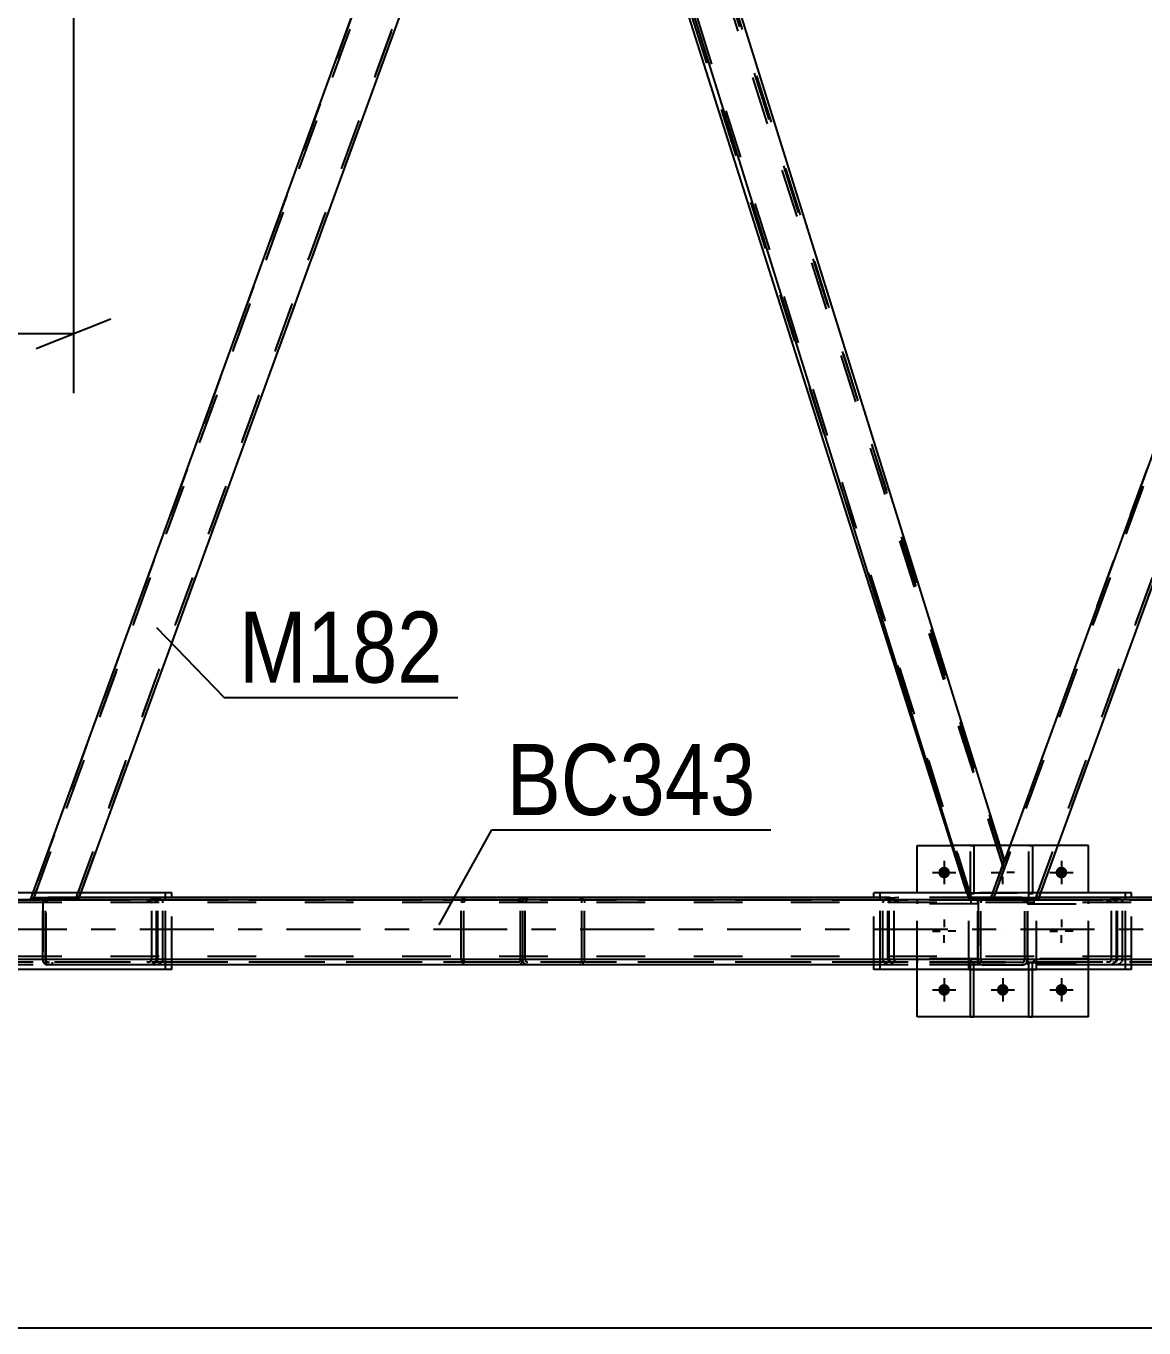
# Model space of a CAD drawing. Header units: millimetres. Extents: x -787 to 402, y -866 to -25.
# Drawn here: x 13.3 to 58.4, y -130.1 to -77.6 of the extents above; entities that cross this region are included whole.
import ezdxf

# ---------------------------------------------------------------- set-up
doc = ezdxf.new("R2010")
doc.units = ezdxf.units.MM
doc.linetypes.add('DXK_LINE_DOT2', pattern=[3.9198, 1.9599, -1.9599])
doc.linetypes.add('DXK_LINE_DOT3', pattern=[5.9187, 2.979, -0.9799, 0.9799, -0.9799])
doc.styles.add('Arial Narrow', font='ARIALN.TTF', dxfattribs={"height": 0.2})

# ---------------------------------------------------------------- blocks, each defined once
blk = doc.blocks.new('Part-569028579-1372 - 1369')
at = {"color": 7, "linetype": 'DXK_LINE_DOT2'}
for p, q in [((35.147, -58.637), (34.616, -60.094)), ((36.062, -58.637), (35.147, -58.637)), ((52.691, -111.439), (35.947, -58.637)), ((52.752, -111.271), (36.062, -58.637)), ((51.421, -112.728), (34.677, -59.926)), ((52.222, -112.728), (52.752, -111.271)), ((51.249, -112.546), (51.307, -112.728)), ((51.307, -112.728), (52.222, -112.728)), ((51.307, -112.728), (51.324, -112.728))]:
    blk.add_line(p, q, dxfattribs=at)
at = {"color": 2, "linetype": 'Continuous'}
blk.add_line((51.249, -112.546), (34.616, -60.094), dxfattribs=at)
blk = doc.blocks.new('Part-569028579-1552 - 1369')
at = {"color": 7, "linetype": 'DXK_LINE_DOT2'}
for p, q in [((53.75, -112.84), (53.75, -110.639)), ((53.75, -110.639), (53.895, -110.639)), ((53.895, -110.639), (53.895, -112.84)), ((53.75, -112.568), (53.895, -112.568)), ((53.895, -112.84), (53.75, -112.84))]:
    blk.add_line(p, q, dxfattribs=at)
blk = doc.blocks.new('Part-569028579-1378 - 1369')
at = {"color": 7, "linetype": 'DXK_LINE_DOT2'}
for p, q in [((33.212, -58.637), (13.524, -112.728)), ((13.64, -112.728), (33.328, -58.637)), ((15.343, -112.728), (35.031, -58.637)), ((15.459, -112.728), (35.147, -58.637)), ((35.147, -58.637), (33.212, -58.637)), ((13.524, -112.728), (15.459, -112.728)), ((13.542, -112.728), (13.524, -112.728))]:
    blk.add_line(p, q, dxfattribs=at)
blk = doc.blocks.new('Part-569028579-1540 - 1369')
at = {"color": 7, "linetype": 'DXK_LINE_DOT2'}
for p, q in [((51.911, -112.729), (51.827, -112.746)), ((51.827, -112.746), (51.911, -112.729)), ((53.474, -112.729), (51.911, -112.729)), ((53.558, -112.746), (53.474, -112.729)), ((53.474, -112.729), (53.558, -112.746)), ((51.709, -112.864), (51.693, -112.948)), ((51.693, -112.948), (51.709, -112.864)), ((51.693, -115.239), (51.693, -112.948)), ((51.81, -112.906), (51.802, -112.948)), ((51.802, -115.239), (51.802, -112.948)), ((51.834, -112.87), (51.81, -112.906)), ((51.869, -112.847), (51.834, -112.87)), ((51.911, -112.839), (51.869, -112.847)), ((53.474, -112.839), (51.911, -112.839)), ((53.516, -112.847), (53.474, -112.839)), ((53.552, -112.87), (53.516, -112.847)), ((53.575, -112.906), (53.552, -112.87)), ((53.584, -112.948), (53.575, -112.906)), ((53.584, -115.239), (53.584, -112.948)), ((53.693, -112.948), (53.676, -112.864)), ((53.676, -112.864), (53.693, -112.948)), ((53.693, -115.239), (53.693, -112.948)), ((51.693, -115.239), (51.709, -115.322)), ((51.709, -115.322), (51.693, -115.239)), ((51.802, -115.239), (51.81, -115.28)), ((51.81, -115.28), (51.834, -115.316)), ((51.827, -115.44), (51.911, -115.457)), ((51.911, -115.457), (51.827, -115.44)), ((51.834, -115.316), (51.869, -115.339)), ((51.869, -115.339), (51.911, -115.348)), ((53.474, -115.348), (51.911, -115.348)), ((53.474, -115.348), (53.516, -115.339)), ((53.474, -115.457), (53.558, -115.44)), ((53.558, -115.44), (53.474, -115.457)), ((53.516, -115.339), (53.552, -115.316)), ((53.552, -115.316), (53.575, -115.28)), ((53.575, -115.28), (53.584, -115.239)), ((53.676, -115.322), (53.693, -115.239)), ((53.693, -115.239), (53.676, -115.322)), ((53.474, -115.457), (51.911, -115.457))]:
    blk.add_line(p, q, dxfattribs=at)
at = {"color": 7, "linetype": 'DXK_LINE_DOT3'}
blk.add_line((52.693, -114.093), (52.693, -114.093), dxfattribs=at)
at = {"color": 7, "linetype": 'DXK_LINE_DOT2'}
for centre, start, end in [((51.911, -112.948), 112.4999, 157.4999), ((51.911, -112.948), 112.4999, 157.4999), ((53.474, -112.948), 22.4999, 67.4999), ((53.474, -112.948), 22.4999, 67.4999), ((51.911, -115.239), 202.4999, 247.4999), ((51.911, -115.239), 202.4999, 247.4999), ((53.474, -115.239), 292.4999, 337.4999), ((53.474, -115.239), 292.4999, 337.4999)]:
    blk.add_arc(centre, 0.218, start, end, dxfattribs=at)
blk = doc.blocks.new('Part-569028579-1631 - 1369')
at = {"color": 7, "linetype": 'DXK_LINE_DOT2'}
for p, q in [((251.984, -112.728), (8.801, -112.728)), ((280.152, -112.837), (-1.252, -112.837)), ((280.152, -115.346), (-1.252, -115.346)), ((280.152, -115.455), (8.801, -115.455)), ((251.984, -115.455), (8.801, -115.455))]:
    blk.add_line(p, q, dxfattribs=at)
blk = doc.blocks.new('Part-569028579-1434 - 1369')
at = {"color": 2, "linetype": 'Continuous'}
for p, q in [((34.898, -59.321), (35.478, -57.727)), ((35.478, -57.727), (35.848, -57.727)), ((35.848, -57.727), (36.077, -57.727)), ((36.077, -57.727), (52.76, -111.25)), ((34.898, -59.321), (34.774, -59.659)), ((34.774, -59.659), (51.347, -112.827)), ((52.185, -112.827), (52.76, -111.25))]:
    blk.add_line(p, q, dxfattribs=at)
at = {"color": 7, "linetype": 'DXK_LINE_DOT2'}
for p, q in [((52.698, -111.419), (35.962, -57.727)), ((34.784, -59.633), (34.898, -59.321)), ((51.461, -112.827), (34.836, -59.49)), ((51.347, -112.827), (52.185, -112.827))]:
    blk.add_line(p, q, dxfattribs=at)
blk = doc.blocks.new('Part-569028579-1567 - 1369')
at = {"color": 2, "linetype": 'Continuous'}
for p, q in [((49.238, -112.546), (49.238, -110.639)), ((49.238, -110.639), (50.644, -110.639)), ((52.982, -110.639), (52.569, -110.639)), ((56.147, -110.639), (54.917, -110.639)), ((56.147, -112.546), (56.147, -110.639)), ((49.238, -117.548), (49.238, -115.637)), ((56.147, -117.548), (56.147, -115.637)), ((56.147, -117.548), (49.238, -117.548))]:
    blk.add_line(p, q, dxfattribs=at)
at = {"color": 7, "linetype": 'DXK_LINE_DOT2'}
for p, q in [((52.569, -110.639), (50.644, -110.639)), ((54.917, -110.639), (52.982, -110.639)), ((49.238, -115.637), (49.238, -112.546)), ((56.147, -115.637), (56.147, -112.546))]:
    blk.add_line(p, q, dxfattribs=at)
blk = doc.blocks.new('Part-569028579-1509 - 1369')
at = {"color": 2, "linetype": 'Continuous'}
for p, q in [((13.488, -112.827), (33.543, -57.727)), ((33.543, -57.727), (33.56, -57.727)), ((33.56, -57.727), (35.245, -57.727)), ((35.478, -57.727), (35.245, -57.727)), ((15.423, -112.827), (34.774, -59.659))]:
    blk.add_line(p, q, dxfattribs=at)
at = {"color": 7, "linetype": 'DXK_LINE_DOT2'}
for p, q in [((13.604, -112.827), (33.659, -57.727)), ((15.307, -112.827), (35.362, -57.727)), ((34.774, -59.659), (35.478, -57.727)), ((35.46, -57.727), (35.41, -57.727)), ((35.478, -57.727), (35.46, -57.727)), ((13.488, -112.827), (15.423, -112.827))]:
    blk.add_line(p, q, dxfattribs=at)
blk = doc.blocks.new('Part-569028579-1561 - 1369')
at = {"color": 7, "linetype": 'DXK_LINE_DOT2'}
for p, q in [((56.147, -115.202), (53.693, -115.202)), ((53.693, -115.202), (53.693, -115.348)), ((53.693, -115.348), (56.147, -115.348)), ((53.965, -115.348), (53.965, -115.202)), ((56.147, -115.348), (56.147, -115.202))]:
    blk.add_line(p, q, dxfattribs=at)
blk = doc.blocks.new('Part-569028579-1558 - 1369')
at = {"color": 7, "linetype": 'DXK_LINE_DOT2'}
for p, q in [((56.147, -112.839), (53.693, -112.838)), ((53.693, -112.838), (53.693, -112.984)), ((53.693, -112.984), (56.147, -112.984)), ((53.965, -112.984), (53.965, -112.838)), ((56.147, -112.984), (56.147, -112.839))]:
    blk.add_line(p, q, dxfattribs=at)
blk = doc.blocks.new('Part-569028579-1564 - 1369')
at = {"color": 7, "linetype": 'DXK_LINE_DOT2'}
for p, q in [((51.693, -112.839), (49.238, -112.839)), ((49.238, -112.839), (49.238, -112.984)), ((51.693, -112.984), (49.238, -112.984)), ((51.42, -112.984), (51.42, -112.839)), ((51.693, -112.984), (51.693, -112.839))]:
    blk.add_line(p, q, dxfattribs=at)
blk = doc.blocks.new('Part-569028579-1630 - 1369')
at = {"color": 2, "linetype": 'Continuous'}
for p, q in [((281.302, -112.827), (-1.252, -112.827)), ((281.302, -115.227), (-1.252, -115.227))]:
    blk.add_line(p, q, dxfattribs=at)
at = {"color": 7, "linetype": 'DXK_LINE_DOT2'}
for p, q in [((281.302, -112.936), (-1.252, -112.936)), ((281.302, -115.118), (-1.252, -115.118))]:
    blk.add_line(p, q, dxfattribs=at)
at = {"color": 7, "linetype": 'DXK_LINE_DOT3'}
blk.add_line((281.302, -114.027), (-1.252, -114.027), dxfattribs=at)
blk = doc.blocks.new('Part-569028579-1838 - 1369')
at = {"color": 7, "linetype": 'DXK_LINE_DOT2'}
for p, q in [((53.698, -115.455), (53.698, -112.728)), ((57.639, -112.728), (53.698, -112.728)), ((57.03, -112.744), (56.878, -112.728)), ((91.125, -112.728), (72.24, -112.728)), ((86.804, -112.744), (86.956, -112.728)), ((91.125, -112.728), (91.277, -112.744)), ((91.125, -112.837), (53.698, -112.837)), ((56.878, -112.837), (56.954, -112.845)), ((57.062, -112.904), (57.077, -112.946)), ((57.077, -115.237), (57.077, -112.946)), ((57.275, -112.946), (57.245, -112.862)), ((57.275, -115.237), (57.275, -112.946)), ((86.559, -112.946), (86.589, -112.862)), ((86.559, -115.237), (86.559, -112.946)), ((86.773, -112.904), (86.758, -112.946)), ((86.758, -115.237), (86.758, -112.946)), ((86.956, -112.837), (86.88, -112.845)), ((91.201, -112.845), (91.125, -112.837)), ((91.323, -112.946), (91.308, -112.904)), ((91.323, -115.237), (91.323, -112.946)), ((91.492, -112.862), (91.522, -112.946)), ((91.522, -115.237), (91.522, -112.946)), ((91.125, -115.346), (53.698, -115.346)), ((57.639, -115.455), (53.698, -115.455)), ((56.954, -115.337), (56.878, -115.346)), ((56.878, -115.455), (57.03, -115.438)), ((57.077, -115.237), (57.062, -115.278)), ((57.245, -115.32), (57.275, -115.237)), ((91.125, -115.455), (72.24, -115.455)), ((86.589, -115.32), (86.559, -115.237)), ((86.758, -115.237), (86.773, -115.278)), ((86.956, -115.455), (86.804, -115.438)), ((86.88, -115.338), (86.956, -115.346)), ((91.125, -115.346), (91.201, -115.338)), ((91.277, -115.438), (91.125, -115.455)), ((91.308, -115.278), (91.323, -115.237)), ((91.522, -115.237), (91.492, -115.32))]:
    blk.add_line(p, q, dxfattribs=at)
at = {"color": 2, "linetype": 'Continuous'}
for p, q in [((72.24, -112.728), (57.639, -112.728)), ((72.24, -115.455), (57.639, -115.455))]:
    blk.add_line(p, q, dxfattribs=at)
at = {"color": 7, "linetype": 'DXK_LINE_DOT2'}
for centre, radius, start, end in [((56.969, -113.11), 0.371, 41.9362, 80.4818), ((86.866, -113.111), 0.371, 99.5182, 138.0638), ((91.215, -113.111), 0.371, 41.9362, 80.4818), ((56.923, -113.028), 0.186, 41.9362, 80.4818), ((86.911, -113.028), 0.186, 99.5182, 138.0638), ((91.17, -113.028), 0.186, 41.9362, 80.4818), ((56.923, -115.154), 0.186, 279.5182, 318.0638), ((56.969, -115.072), 0.371, 279.5182, 318.0638), ((86.866, -115.072), 0.371, 221.9362, 260.4818), ((86.911, -115.154), 0.186, 221.9362, 260.4818), ((91.17, -115.154), 0.186, 279.5182, 318.0638), ((91.215, -115.072), 0.371, 279.5182, 318.0638)]:
    blk.add_arc(centre, radius, start, end, dxfattribs=at)
blk = doc.blocks.new('Part-569028579-1725 - 1369')
at = {"color": 7, "linetype": 'DXK_LINE_DOT2'}
for p, q in [((51.693, -115.202), (49.238, -115.202)), ((49.238, -115.202), (49.238, -115.348)), ((51.693, -115.348), (49.238, -115.348)), ((51.42, -115.348), (51.42, -115.202)), ((51.693, -115.348), (51.693, -115.202))]:
    blk.add_line(p, q, dxfattribs=at)
blk = doc.blocks.new('Part-569028579-1755 - 1369')
at = {"color": 7, "linetype": 'DXK_LINE_DOT2'}
for p, q in [((51.386, -112.84), (51.387, -110.639)), ((51.387, -110.639), (51.532, -110.639)), ((51.532, -110.639), (51.532, -112.84)), ((51.386, -112.568), (51.532, -112.568)), ((51.532, -112.84), (51.386, -112.84))]:
    blk.add_line(p, q, dxfattribs=at)
blk = doc.blocks.new('Part-569028579-1761 - 1369')
at = {"color": 7, "linetype": 'DXK_LINE_DOT2'}
for p, q in [((51.532, -115.35), (51.387, -115.35)), ((51.387, -115.639), (51.387, -115.35)), ((51.532, -115.639), (51.532, -115.35)), ((51.387, -115.622), (51.532, -115.622))]:
    blk.add_line(p, q, dxfattribs=at)
at = {"color": 2, "linetype": 'Continuous'}
for p, q in [((51.386, -117.548), (51.387, -115.639)), ((51.532, -117.548), (51.532, -115.639)), ((51.386, -117.548), (51.532, -117.548))]:
    blk.add_line(p, q, dxfattribs=at)
blk = doc.blocks.new('Bolt-569028579-13460 - 1369')
at = {"linetype": 'Continuous'}
for points in [[(50.565, -111.729, -1), (50.093, -111.729, -1)], [(55.293, -111.729, -1), (54.82, -111.729, -1)], [(50.565, -116.457, -1), (50.093, -116.457, -1)], [(52.929, -116.457, -1), (52.456, -116.457, -1)], [(55.293, -116.457, -1), (54.82, -116.457, -1)]]:
    blk.add_hatch(color=1, dxfattribs=at).paths.add_polyline_path(points)
at = {"color": 1, "linetype": 'Continuous'}
for p, q in [((50.329, -111.257), (50.329, -112.202)), ((52.693, -111.257), (52.693, -111.572)), ((55.056, -111.257), (55.056, -112.202)), ((49.856, -111.729), (50.802, -111.729)), ((52.22, -111.729), (52.535, -111.729)), ((53.165, -111.729), (52.851, -111.729)), ((54.584, -111.729), (55.529, -111.729)), ((52.693, -112.202), (52.693, -111.887)), ((50.329, -113.62), (50.329, -113.935)), ((55.056, -113.62), (55.056, -113.935)), ((49.856, -114.093), (50.171, -114.093)), ((50.329, -114.566), (50.329, -114.251)), ((50.802, -114.093), (50.487, -114.093)), ((54.584, -114.093), (54.898, -114.093)), ((55.056, -114.566), (55.056, -114.251)), ((55.529, -114.093), (55.214, -114.093)), ((49.856, -116.457), (50.802, -116.457)), ((50.329, -115.984), (50.329, -116.929)), ((52.22, -116.457), (53.165, -116.457)), ((52.693, -115.984), (52.693, -116.929)), ((54.584, -116.457), (55.529, -116.457)), ((55.056, -115.984), (55.056, -116.929))]:
    blk.add_line(p, q, dxfattribs=at)
blk = doc.blocks.new('Part-569028579-1786 - 1369')
at = {"color": 7, "linetype": 'DXK_LINE_DOT2'}
for p, q in [((51.916, -112.729), (51.833, -112.746)), ((51.833, -112.746), (51.916, -112.729)), ((53.48, -112.729), (51.916, -112.729)), ((53.563, -112.746), (53.48, -112.729)), ((53.48, -112.729), (53.563, -112.746)), ((51.715, -112.864), (51.698, -112.948)), ((51.698, -112.948), (51.715, -112.864)), ((51.698, -115.239), (51.698, -112.948)), ((51.815, -112.906), (51.807, -112.948)), ((51.807, -115.239), (51.807, -112.948)), ((51.839, -112.871), (51.815, -112.906)), ((51.874, -112.847), (51.839, -112.871)), ((51.916, -112.839), (51.874, -112.847)), ((53.48, -112.839), (51.916, -112.839)), ((53.522, -112.847), (53.48, -112.839)), ((53.557, -112.871), (53.522, -112.847)), ((53.581, -112.906), (53.557, -112.871)), ((53.589, -112.948), (53.581, -112.906)), ((53.589, -115.239), (53.589, -112.948)), ((53.698, -112.948), (53.681, -112.864)), ((53.681, -112.864), (53.698, -112.948)), ((53.698, -115.239), (53.698, -112.948)), ((51.698, -115.239), (51.715, -115.322)), ((51.715, -115.322), (51.698, -115.239)), ((51.807, -115.239), (51.815, -115.28)), ((51.815, -115.28), (51.839, -115.316)), ((51.833, -115.44), (51.916, -115.457)), ((51.916, -115.457), (51.833, -115.44)), ((51.839, -115.316), (51.874, -115.339)), ((51.874, -115.339), (51.916, -115.348)), ((53.48, -115.348), (51.916, -115.348)), ((53.48, -115.348), (53.522, -115.339)), ((53.48, -115.457), (53.563, -115.44)), ((53.563, -115.44), (53.48, -115.457)), ((53.522, -115.339), (53.557, -115.316)), ((53.557, -115.316), (53.581, -115.28)), ((53.581, -115.28), (53.589, -115.239)), ((53.681, -115.322), (53.698, -115.239)), ((53.698, -115.239), (53.681, -115.322)), ((53.48, -115.457), (51.916, -115.457))]:
    blk.add_line(p, q, dxfattribs=at)
for centre, start, end in [((51.916, -112.948), 112.4999, 157.4999), ((51.916, -112.948), 112.4999, 157.4999), ((53.48, -112.948), 22.4999, 67.4999), ((53.48, -112.948), 22.4999, 67.4999), ((51.916, -115.239), 202.4999, 247.4999), ((51.916, -115.239), 202.4999, 247.4999), ((53.48, -115.239), 292.4999, 337.4999), ((53.48, -115.239), 292.4999, 337.4999)]:
    blk.add_arc(centre, 0.218, start, end, dxfattribs=at)
blk = doc.blocks.new('Part-569028579-1789 - 1369')
at = {"color": 7, "linetype": 'DXK_LINE_DOT2'}
for p, q in [((33.359, -112.862), (33.38, -112.827)), ((35.627, -112.728), (35.703, -112.744)), ((35.703, -112.744), (35.767, -112.792)), ((35.767, -112.792), (35.81, -112.862)), ((51.698, -112.728), (47.747, -112.728)), ((48.507, -112.728), (48.355, -112.744)), ((51.698, -115.455), (51.698, -112.728)), ((33.344, -112.946), (33.346, -112.936)), ((33.344, -115.227), (33.344, -112.946)), ((33.346, -112.936), (33.359, -112.862)), ((33.451, -112.904), (33.443, -112.946)), ((33.443, -115.237), (33.443, -112.946)), ((33.472, -112.869), (33.451, -112.904)), ((33.505, -112.845), (33.472, -112.869)), ((33.543, -112.837), (33.505, -112.845)), ((51.698, -112.837), (33.543, -112.837)), ((35.665, -112.845), (35.627, -112.837)), ((35.697, -112.869), (35.665, -112.845)), ((35.719, -112.904), (35.697, -112.869)), ((35.726, -112.946), (35.719, -112.904)), ((35.726, -115.237), (35.726, -112.946)), ((35.81, -112.862), (35.825, -112.946)), ((35.825, -115.237), (35.825, -112.946)), ((48.14, -112.862), (48.11, -112.946)), ((48.11, -115.237), (48.11, -112.946)), ((48.309, -112.946), (48.324, -112.904)), ((48.309, -115.237), (48.309, -112.946)), ((48.431, -112.845), (48.507, -112.837)), ((33.443, -115.237), (33.451, -115.278)), ((33.451, -115.278), (33.472, -115.314)), ((33.472, -115.314), (33.505, -115.337)), ((33.505, -115.337), (33.543, -115.346)), ((51.698, -115.346), (33.543, -115.346)), ((35.627, -115.346), (35.665, -115.337)), ((35.703, -115.438), (35.627, -115.455)), ((35.665, -115.337), (35.697, -115.314)), ((35.697, -115.314), (35.719, -115.278)), ((35.767, -115.391), (35.703, -115.438)), ((35.719, -115.278), (35.726, -115.237)), ((35.81, -115.32), (35.767, -115.391)), ((35.825, -115.237), (35.81, -115.32)), ((51.698, -115.455), (47.747, -115.455)), ((48.11, -115.237), (48.14, -115.32)), ((48.324, -115.278), (48.309, -115.237)), ((48.355, -115.438), (48.507, -115.455)), ((48.507, -115.346), (48.431, -115.337))]:
    blk.add_line(p, q, dxfattribs=at)
at = {"color": 2, "linetype": 'Continuous'}
for p, q in [((33.38, -112.827), (33.402, -112.792)), ((33.402, -112.792), (33.467, -112.744)), ((33.467, -112.744), (33.543, -112.728)), ((47.747, -112.728), (33.543, -112.728)), ((33.344, -115.237), (33.344, -115.227)), ((33.359, -115.32), (33.344, -115.237)), ((33.402, -115.391), (33.359, -115.32)), ((33.467, -115.438), (33.402, -115.391)), ((33.543, -115.455), (33.467, -115.438)), ((47.747, -115.455), (33.543, -115.455))]:
    blk.add_line(p, q, dxfattribs=at)
at = {"color": 7, "linetype": 'DXK_LINE_DOT2'}
for centre, radius, start, end in [((48.417, -113.111), 0.371, 99.5182, 138.0638), ((48.462, -113.028), 0.186, 99.5182, 138.0638), ((48.417, -115.072), 0.371, 221.9362, 260.4818), ((48.462, -115.154), 0.186, 221.9362, 260.4818)]:
    blk.add_arc(centre, radius, start, end, dxfattribs=at)
blk = doc.blocks.new('Part-569028579-1792 - 1369')
at = {"color": 7, "linetype": 'DXK_LINE_DOT2'}
for p, q in [((14.053, -112.791), (14.01, -112.862)), ((14.118, -112.744), (14.053, -112.791)), ((14.194, -112.728), (14.118, -112.744)), ((18.941, -112.728), (14.194, -112.728)), ((14.375, -112.837), (14.375, -112.728)), ((18.333, -112.744), (18.181, -112.728)), ((51.698, -112.728), (33.543, -112.728)), ((48.107, -112.744), (48.259, -112.728)), ((51.698, -112.728), (51.698, -115.455)), ((14.01, -112.862), (13.995, -112.946)), ((13.995, -112.946), (13.995, -115.237)), ((14.095, -112.946), (14.102, -112.904)), ((14.095, -115.237), (14.095, -112.946)), ((14.102, -112.904), (14.124, -112.869)), ((14.124, -112.869), (14.156, -112.845)), ((14.156, -112.845), (14.194, -112.837)), ((51.698, -112.837), (14.194, -112.837)), ((18.181, -112.837), (18.257, -112.845)), ((18.364, -112.904), (18.379, -112.946)), ((18.379, -115.237), (18.379, -112.946)), ((18.578, -112.946), (18.548, -112.862)), ((18.578, -115.237), (18.578, -112.946)), ((47.862, -112.946), (47.892, -112.862)), ((47.862, -115.237), (47.862, -112.946)), ((48.075, -112.904), (48.06, -112.946)), ((48.06, -115.237), (48.06, -112.946)), ((48.259, -112.837), (48.183, -112.845)), ((13.995, -115.237), (14.01, -115.32)), ((14.01, -115.32), (14.053, -115.391)), ((14.053, -115.391), (14.118, -115.438)), ((14.102, -115.278), (14.095, -115.237)), ((14.124, -115.314), (14.102, -115.278)), ((14.118, -115.438), (14.194, -115.455)), ((14.156, -115.337), (14.124, -115.314)), ((14.194, -115.346), (14.156, -115.337)), ((51.698, -115.346), (14.194, -115.346)), ((18.941, -115.455), (14.194, -115.455)), ((14.375, -115.455), (14.375, -115.346)), ((18.257, -115.337), (18.181, -115.346)), ((18.181, -115.455), (18.333, -115.438)), ((18.379, -115.237), (18.364, -115.278)), ((18.548, -115.32), (18.578, -115.237)), ((51.698, -115.455), (33.543, -115.455)), ((47.892, -115.32), (47.862, -115.237)), ((48.06, -115.237), (48.075, -115.278)), ((48.259, -115.455), (48.107, -115.438)), ((48.183, -115.337), (48.259, -115.346))]:
    blk.add_line(p, q, dxfattribs=at)
at = {"color": 2, "linetype": 'Continuous'}
for p, q in [((33.543, -112.728), (18.941, -112.728)), ((33.543, -115.455), (18.941, -115.455))]:
    blk.add_line(p, q, dxfattribs=at)
at = {"color": 7, "linetype": 'DXK_LINE_DOT2'}
for centre, radius, start, end in [((18.271, -113.11), 0.371, 41.9362, 80.4818), ((48.168, -113.111), 0.371, 99.5182, 138.0638), ((18.226, -113.028), 0.186, 41.9362, 80.4818), ((48.214, -113.028), 0.186, 99.5182, 138.0638), ((18.226, -115.154), 0.186, 279.5182, 318.0638), ((18.271, -115.072), 0.371, 279.5182, 318.0638), ((48.168, -115.072), 0.371, 221.9362, 260.4818), ((48.214, -115.154), 0.186, 221.9362, 260.4818)]:
    blk.add_arc(centre, radius, start, end, dxfattribs=at)
blk = doc.blocks.new('Part-569028579-1793 - 1369')
at = {"color": 7, "linetype": 'DXK_LINE_DOT2'}
for p, q in [((71.909, -58.637), (52.222, -112.728)), ((52.338, -112.728), (72.025, -58.637)), ((54.04, -112.728), (73.728, -58.637)), ((54.156, -112.728), (73.844, -58.637)), ((73.844, -58.637), (71.909, -58.637)), ((52.222, -112.728), (54.156, -112.728)), ((52.239, -112.728), (52.222, -112.728))]:
    blk.add_line(p, q, dxfattribs=at)
blk = doc.blocks.new('Part-569028579-1799 - 1369')
at = {"color": 7, "linetype": 'DXK_LINE_DOT2'}
for p, q in [((52.301, -112.827), (72.356, -57.727)), ((54.004, -112.827), (74.059, -57.727)), ((73.472, -59.659), (74.175, -57.727)), ((74.157, -57.727), (74.107, -57.727)), ((74.175, -57.727), (74.157, -57.727)), ((52.185, -112.827), (52.76, -111.25)), ((52.185, -112.827), (54.12, -112.827))]:
    blk.add_line(p, q, dxfattribs=at)
at = {"color": 2, "linetype": 'Continuous'}
for p, q in [((72.24, -57.727), (52.76, -111.25)), ((72.24, -57.727), (72.258, -57.727)), ((72.258, -57.727), (73.943, -57.727)), ((74.175, -57.727), (73.943, -57.727)), ((54.12, -112.827), (73.472, -59.659))]:
    blk.add_line(p, q, dxfattribs=at)
blk = doc.blocks.new('Part-569028579-1841 - 1369')
at = {"color": 7, "linetype": 'DXK_LINE_DOT2'}
for p, q in [((53.698, -115.455), (53.698, -112.728)), ((71.843, -112.728), (53.698, -112.728)), ((57.127, -112.728), (57.278, -112.744)), ((69.618, -112.792), (69.575, -112.862)), ((69.683, -112.744), (69.618, -112.792)), ((69.759, -112.728), (69.683, -112.744)), ((71.919, -112.744), (71.843, -112.728)), ((71.983, -112.792), (71.919, -112.744)), ((72.026, -112.862), (71.983, -112.792)), ((71.843, -112.837), (53.698, -112.837)), ((57.203, -112.845), (57.127, -112.837)), ((57.325, -112.946), (57.31, -112.904)), ((57.325, -115.237), (57.325, -112.946)), ((57.493, -112.862), (57.524, -112.946)), ((57.524, -115.237), (57.524, -112.946)), ((69.575, -112.862), (69.56, -112.946)), ((69.56, -115.237), (69.56, -112.946)), ((69.659, -112.946), (69.667, -112.904)), ((69.659, -115.237), (69.659, -112.946)), ((69.667, -112.904), (69.688, -112.869)), ((69.688, -112.869), (69.721, -112.845)), ((69.721, -112.845), (69.759, -112.837)), ((71.843, -112.837), (71.881, -112.845)), ((71.881, -112.845), (71.913, -112.869)), ((71.913, -112.869), (71.935, -112.904)), ((71.935, -112.904), (71.942, -112.946)), ((71.942, -115.237), (71.942, -112.946)), ((72.041, -112.946), (72.026, -112.862)), ((72.041, -115.237), (72.041, -112.946)), ((71.843, -115.346), (53.698, -115.346)), ((71.843, -115.455), (53.698, -115.455)), ((57.127, -115.346), (57.203, -115.337)), ((57.278, -115.438), (57.127, -115.455)), ((57.31, -115.278), (57.325, -115.237)), ((57.524, -115.237), (57.493, -115.32)), ((69.56, -115.237), (69.575, -115.32)), ((69.575, -115.32), (69.618, -115.391)), ((69.618, -115.391), (69.683, -115.438)), ((69.667, -115.278), (69.659, -115.237)), ((69.688, -115.314), (69.667, -115.278)), ((69.683, -115.438), (69.759, -115.455)), ((69.721, -115.337), (69.688, -115.314)), ((69.759, -115.346), (69.721, -115.337)), ((71.881, -115.337), (71.843, -115.346)), ((71.843, -115.455), (71.919, -115.438)), ((71.913, -115.314), (71.881, -115.337)), ((71.935, -115.278), (71.913, -115.314)), ((71.919, -115.438), (71.983, -115.391)), ((71.942, -115.237), (71.935, -115.278)), ((71.983, -115.391), (72.026, -115.32)), ((72.026, -115.32), (72.041, -115.237))]:
    blk.add_line(p, q, dxfattribs=at)
for centre, radius, start, end in [((57.217, -113.11), 0.371, 41.9362, 80.4818), ((57.172, -113.028), 0.186, 41.9362, 80.4818), ((57.172, -115.154), 0.186, 279.5182, 318.0638), ((57.217, -115.072), 0.371, 279.5182, 318.0638)]:
    blk.add_arc(centre, radius, start, end, dxfattribs=at)
blk = doc.blocks.new('Part-569028579-1935 - 1369')
at = {"color": 7, "linetype": 'DXK_LINE_DOT2'}
for p, q in [((14.01, -112.862), (14.053, -112.791)), ((14.053, -112.791), (14.118, -112.744)), ((14.118, -112.744), (14.127, -112.742)), ((14.26, -112.728), (14.127, -112.742)), ((14.127, -115.44), (14.127, -112.742)), ((33.145, -112.728), (14.26, -112.728)), ((18.429, -112.728), (18.581, -112.744)), ((30.921, -112.792), (30.878, -112.862)), ((30.985, -112.744), (30.921, -112.792)), ((31.061, -112.728), (30.985, -112.744)), ((33.221, -112.744), (33.145, -112.728)), ((33.286, -112.792), (33.221, -112.744)), ((33.329, -112.862), (33.286, -112.792)), ((13.995, -112.946), (14.01, -112.862)), ((13.995, -115.237), (13.995, -112.946)), ((14.102, -112.904), (14.095, -112.946)), ((14.095, -115.237), (14.095, -112.946)), ((14.12, -112.869), (14.102, -112.904)), ((14.185, -112.845), (14.12, -112.869)), ((14.12, -115.314), (14.12, -112.869)), ((14.26, -112.837), (14.185, -112.845)), ((33.145, -112.837), (14.26, -112.837)), ((18.505, -112.845), (18.429, -112.837)), ((18.628, -112.946), (18.613, -112.904)), ((18.628, -115.237), (18.628, -112.946)), ((18.796, -112.862), (18.826, -112.946)), ((18.826, -115.237), (18.826, -112.946)), ((30.878, -112.862), (30.863, -112.946)), ((30.863, -115.237), (30.863, -112.946)), ((30.962, -112.946), (30.969, -112.904)), ((30.962, -115.237), (30.962, -112.946)), ((30.969, -112.904), (30.991, -112.869)), ((30.991, -112.869), (31.023, -112.845)), ((31.023, -112.845), (31.061, -112.837)), ((33.145, -112.837), (33.183, -112.845)), ((33.183, -112.845), (33.216, -112.869)), ((33.216, -112.869), (33.237, -112.904)), ((33.237, -112.904), (33.245, -112.946)), ((33.245, -115.237), (33.245, -112.946)), ((33.344, -112.946), (33.329, -112.862)), ((33.344, -115.237), (33.344, -112.946)), ((14.01, -115.32), (13.995, -115.237)), ((14.053, -115.391), (14.01, -115.32)), ((14.118, -115.438), (14.053, -115.391)), ((14.095, -115.237), (14.102, -115.278)), ((14.102, -115.278), (14.12, -115.314)), ((14.127, -115.44), (14.118, -115.438)), ((14.12, -115.314), (14.185, -115.337)), ((14.26, -115.455), (14.127, -115.44)), ((14.185, -115.337), (14.26, -115.346)), ((33.145, -115.346), (14.26, -115.346)), ((33.145, -115.455), (14.26, -115.455)), ((18.429, -115.346), (18.505, -115.337)), ((18.581, -115.438), (18.429, -115.455)), ((18.613, -115.278), (18.628, -115.237)), ((18.826, -115.237), (18.796, -115.32)), ((30.863, -115.237), (30.878, -115.32)), ((30.878, -115.32), (30.921, -115.391)), ((30.921, -115.391), (30.985, -115.438)), ((30.969, -115.278), (30.962, -115.237)), ((30.991, -115.314), (30.969, -115.278)), ((30.985, -115.438), (31.061, -115.455)), ((31.023, -115.337), (30.991, -115.314)), ((31.061, -115.346), (31.023, -115.337)), ((33.183, -115.337), (33.145, -115.346)), ((33.145, -115.455), (33.221, -115.438)), ((33.216, -115.314), (33.183, -115.337)), ((33.237, -115.278), (33.216, -115.314)), ((33.221, -115.438), (33.286, -115.391)), ((33.245, -115.237), (33.237, -115.278)), ((33.286, -115.391), (33.329, -115.32)), ((33.329, -115.32), (33.344, -115.237))]:
    blk.add_line(p, q, dxfattribs=at)
for centre, radius, start, end in [((18.52, -113.11), 0.371, 41.9362, 80.4818), ((18.474, -113.028), 0.186, 41.9362, 80.4818), ((18.474, -115.154), 0.186, 279.5182, 318.0638), ((18.52, -115.072), 0.371, 279.5182, 318.0638)]:
    blk.add_arc(centre, radius, start, end, dxfattribs=at)
blk = doc.blocks.new('Part-569028579-1962 - 1369')
at = {"color": 7, "linetype": 'DXK_LINE_DOT2'}
for p, q in [((51.329, -115.637), (51.329, -112.548)), ((51.329, -112.548), (54.056, -112.548)), ((54.056, -115.637), (54.056, -112.548))]:
    blk.add_line(p, q, dxfattribs=at)
at = {"color": 2, "linetype": 'Continuous'}
for p, q in [((51.329, -115.639), (51.329, -115.637)), ((51.329, -115.639), (54.056, -115.639)), ((54.056, -115.639), (54.056, -115.637))]:
    blk.add_line(p, q, dxfattribs=at)
blk = doc.blocks.new('Part-569028579-13378 - 1369')
at = {"color": 2, "linetype": 'Continuous'}
for p, q in [((9.049, -112.546), (8.801, -112.546)), ((8.801, -112.827), (8.801, -112.546)), ((19.19, -112.546), (18.941, -112.546)), ((19.19, -112.728), (19.19, -112.546)), ((8.801, -115.637), (8.801, -115.227)), ((19.19, -115.637), (19.19, -115.455)), ((9.049, -115.637), (8.801, -115.637)), ((19.19, -115.637), (18.941, -115.637))]:
    blk.add_line(p, q, dxfattribs=at)
at = {"color": 7, "linetype": 'DXK_LINE_DOT2'}
for p, q in [((8.801, -115.227), (8.801, -112.827)), ((18.941, -112.546), (9.049, -112.546)), ((19.19, -115.455), (19.19, -112.728)), ((18.941, -115.637), (9.049, -115.637))]:
    blk.add_line(p, q, dxfattribs=at)
blk = doc.blocks.new('Part-569028579-13367 - 1369')
at = {"color": 2, "linetype": 'Continuous'}
for p, q in [((13.59, -112.546), (9.049, -112.546)), ((9.049, -112.827), (9.049, -112.546)), ((18.941, -112.546), (15.525, -112.546)), ((18.941, -112.827), (18.941, -112.546)), ((9.049, -115.637), (9.049, -115.227)), ((18.941, -115.637), (18.941, -115.227)), ((18.941, -115.637), (9.049, -115.637))]:
    blk.add_line(p, q, dxfattribs=at)
at = {"color": 7, "linetype": 'DXK_LINE_DOT2'}
for p, q in [((9.049, -115.227), (9.049, -112.827)), ((15.525, -112.546), (13.59, -112.546)), ((18.941, -115.227), (18.941, -112.827))]:
    blk.add_line(p, q, dxfattribs=at)
blk = doc.blocks.new('Part-569028579-13368 - 1369')
at = {"color": 2, "linetype": 'Continuous'}
for p, q in [((51.259, -112.546), (47.747, -112.546)), ((47.747, -112.827), (47.747, -112.546)), ((57.639, -112.546), (54.223, -112.546)), ((57.639, -112.827), (57.639, -112.546)), ((47.747, -115.637), (47.747, -115.227)), ((57.639, -115.637), (57.639, -115.227)), ((57.639, -115.637), (47.747, -115.637))]:
    blk.add_line(p, q, dxfattribs=at)
at = {"color": 7, "linetype": 'DXK_LINE_DOT2'}
for p, q in [((47.747, -115.227), (47.747, -112.827)), ((54.223, -112.546), (51.259, -112.546)), ((57.639, -115.227), (57.639, -112.827))]:
    blk.add_line(p, q, dxfattribs=at)
blk = doc.blocks.new('Part-569028579-13377 - 1369')
at = {"color": 2, "linetype": 'Continuous'}
for p, q in [((47.747, -112.546), (47.498, -112.546)), ((47.498, -112.728), (47.498, -112.546)), ((57.887, -112.546), (57.639, -112.546)), ((57.887, -112.728), (57.887, -112.546)), ((47.498, -115.637), (47.498, -115.455)), ((57.887, -115.637), (57.887, -115.455)), ((47.747, -115.637), (47.498, -115.637)), ((57.887, -115.637), (57.639, -115.637))]:
    blk.add_line(p, q, dxfattribs=at)
at = {"color": 7, "linetype": 'DXK_LINE_DOT2'}
for p, q in [((47.498, -115.455), (47.498, -112.728)), ((57.639, -112.546), (47.747, -112.546)), ((57.887, -115.455), (57.887, -112.728)), ((57.639, -115.637), (47.747, -115.637))]:
    blk.add_line(p, q, dxfattribs=at)
blk = doc.blocks.new('Part-569028579-13381 - 1369')
at = {"color": 7, "linetype": 'DXK_LINE_DOT2'}
for p, q in [((53.896, -115.35), (53.75, -115.35)), ((53.75, -115.639), (53.75, -115.35)), ((53.896, -115.639), (53.896, -115.35)), ((53.75, -115.622), (53.896, -115.622))]:
    blk.add_line(p, q, dxfattribs=at)
at = {"color": 2, "linetype": 'Continuous'}
for p, q in [((53.75, -117.548), (53.75, -115.639)), ((53.895, -117.548), (53.896, -115.639)), ((53.75, -117.548), (53.895, -117.548))]:
    blk.add_line(p, q, dxfattribs=at)
blk = doc.blocks.new('StraightDimension-569028579-65275 - 1369')
at = {"color": 7, "linetype": 'Continuous'}
blk.add_line((-13.917, -130.086), (302.309, -130.086), dxfattribs=at)
blk = doc.blocks.new('StraightDimension-569028579-2168 - 1369')
at = {"color": 7, "linetype": 'Continuous'}
for p, q in [((15.228, -58.727), (15.228, -92.405)), ((-12.479, -114.455), (-12.479, -87.155)), ((-10.979, -89.405), (-13.979, -90.605)), ((13.728, -90.605), (16.728, -89.405)), ((-12.479, -90.005), (15.228, -90.005))]:
    blk.add_line(p, q, dxfattribs=at)
at = {"color": 0}
blk.add_wipeout([(5.631, -89.255), (5.631, -85.055), (-2.882, -85.055), (-2.882, -89.255)], dxfattribs=at)
at = {"color": 3, "style": 'Arial Narrow'}
blk.add_text('1617', height=2.8633, dxfattribs=at).set_placement((-2.282, -88.655))
blk = doc.blocks.new('Mark-569028579-1626 - 1369')
at = {"color": 30, "linetype": 'Continuous'}
for p, q in [((29.965, -113.837), (32.087, -110.012)), ((32.087, -110.012), (43.336, -110.012))]:
    blk.add_line(p, q, dxfattribs=at)
at = {"color": 0}
blk.add_wipeout([(42.736, -109.412), (42.736, -106.412), (32.687, -106.412), (32.687, -109.412)], dxfattribs=at)
blk.add_wipeout([(42.736, -109.412), (42.736, -106.412), (32.687, -106.412), (32.687, -109.412)], dxfattribs=at)
at = {"color": 3, "style": 'Arial Narrow'}
blk.add_text('BC343', height=2.8633, dxfattribs=at).set_placement((32.687, -109.412))
blk = doc.blocks.new('Mark-569028579-1505 - 1369')
at = {"color": 30, "linetype": 'Continuous'}
for p, q in [((18.577, -101.845), (21.3, -104.672)), ((21.3, -104.672), (30.723, -104.672))]:
    blk.add_line(p, q, dxfattribs=at)
at = {"color": 0}
blk.add_wipeout([(30.123, -104.072), (30.123, -101.072), (21.9, -101.072), (21.9, -104.072)], dxfattribs=at)
blk.add_wipeout([(30.123, -104.072), (30.123, -101.072), (21.9, -101.072), (21.9, -104.072)], dxfattribs=at)
at = {"color": 3, "style": 'Arial Narrow'}
blk.add_text('M182', height=2.8633, dxfattribs=at).set_placement((21.9, -104.072))

msp = doc.modelspace()

# ---------------------------------------------------------------- block references
for name in ['Part-569028579-1509 - 1369', 'Part-569028579-1434 - 1369', 'Part-569028579-1799 - 1369', 'Part-569028579-1378 - 1369', 'Part-569028579-1372 - 1369', 'Part-569028579-1793 - 1369', 'Part-569028579-1567 - 1369', 'Part-569028579-1755 - 1369', 'Part-569028579-1552 - 1369', 'Bolt-569028579-13460 - 1369', 'Part-569028579-1630 - 1369', 'Part-569028579-1631 - 1369', 'Part-569028579-13378 - 1369', 'Part-569028579-13367 - 1369', 'Part-569028579-1792 - 1369', 'Part-569028579-1935 - 1369', 'Part-569028579-1789 - 1369', 'Part-569028579-13377 - 1369', 'Part-569028579-13368 - 1369', 'Part-569028579-1962 - 1369', 'Part-569028579-1540 - 1369', 'Part-569028579-1786 - 1369', 'Part-569028579-1838 - 1369', 'Part-569028579-1841 - 1369', 'Part-569028579-1564 - 1369', 'Part-569028579-1558 - 1369', 'Part-569028579-1725 - 1369', 'Part-569028579-1761 - 1369', 'Part-569028579-1561 - 1369', 'Part-569028579-13381 - 1369']:
    msp.add_blockref(name, (0, 0))

# ---------------------------------------------------------------- next in the draw order: block references
msp.add_blockref('StraightDimension-569028579-65275 - 1369', (0, 0))

# ---------------------------------------------------------------- next in the draw order: block references
for name in ['StraightDimension-569028579-2168 - 1369', 'Mark-569028579-1505 - 1369', 'Mark-569028579-1626 - 1369']:
    msp.add_blockref(name, (0, 0))

doc.saveas('drawing.dxf')
